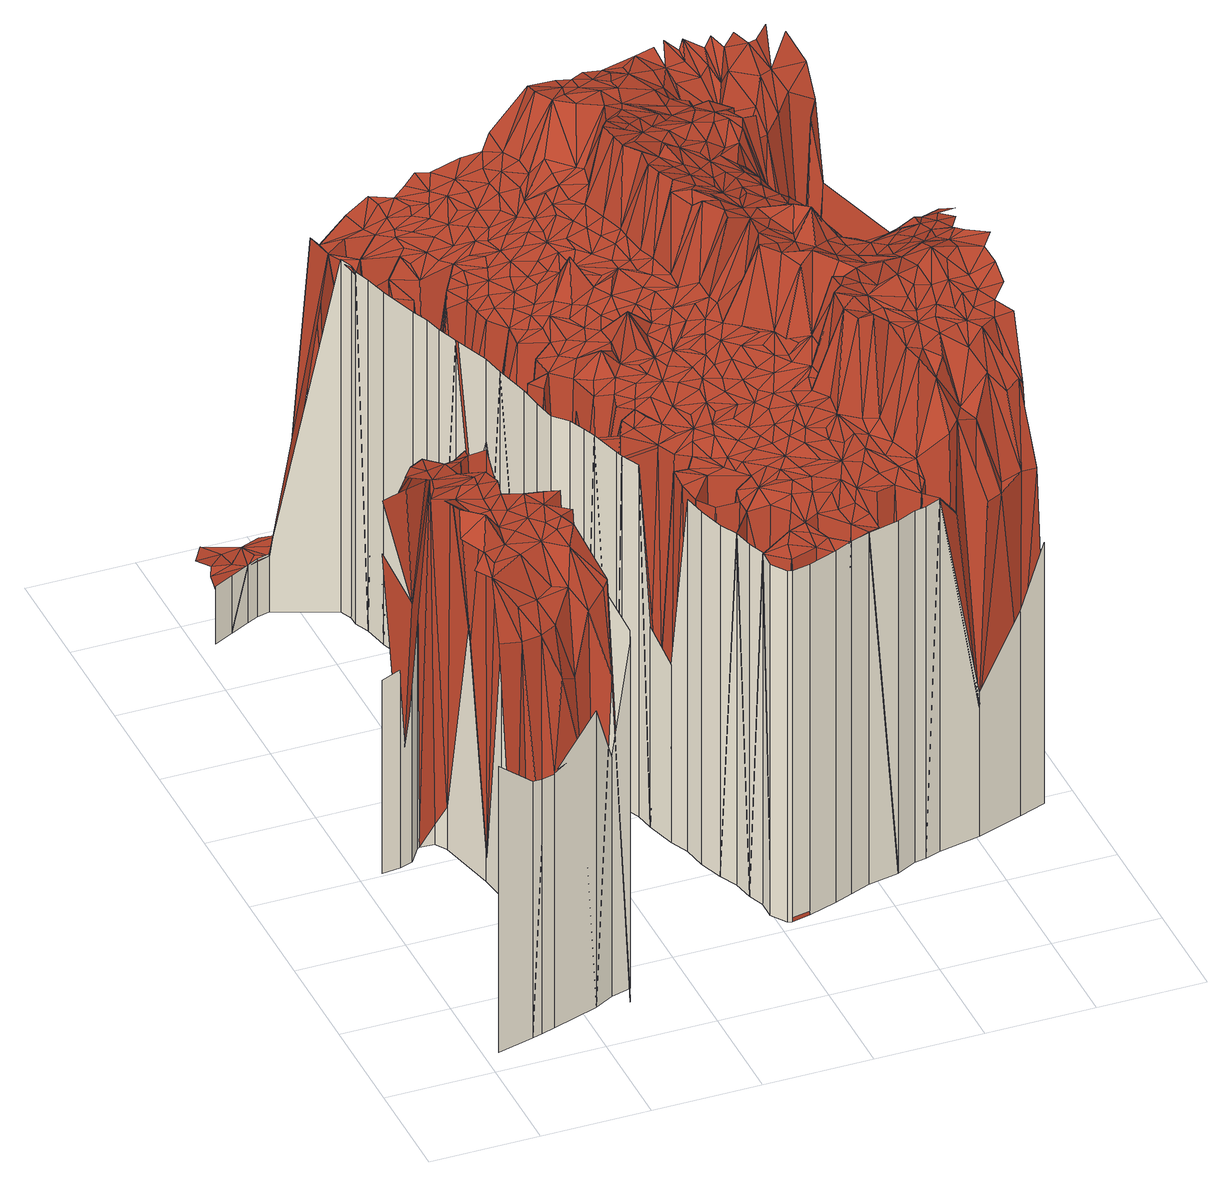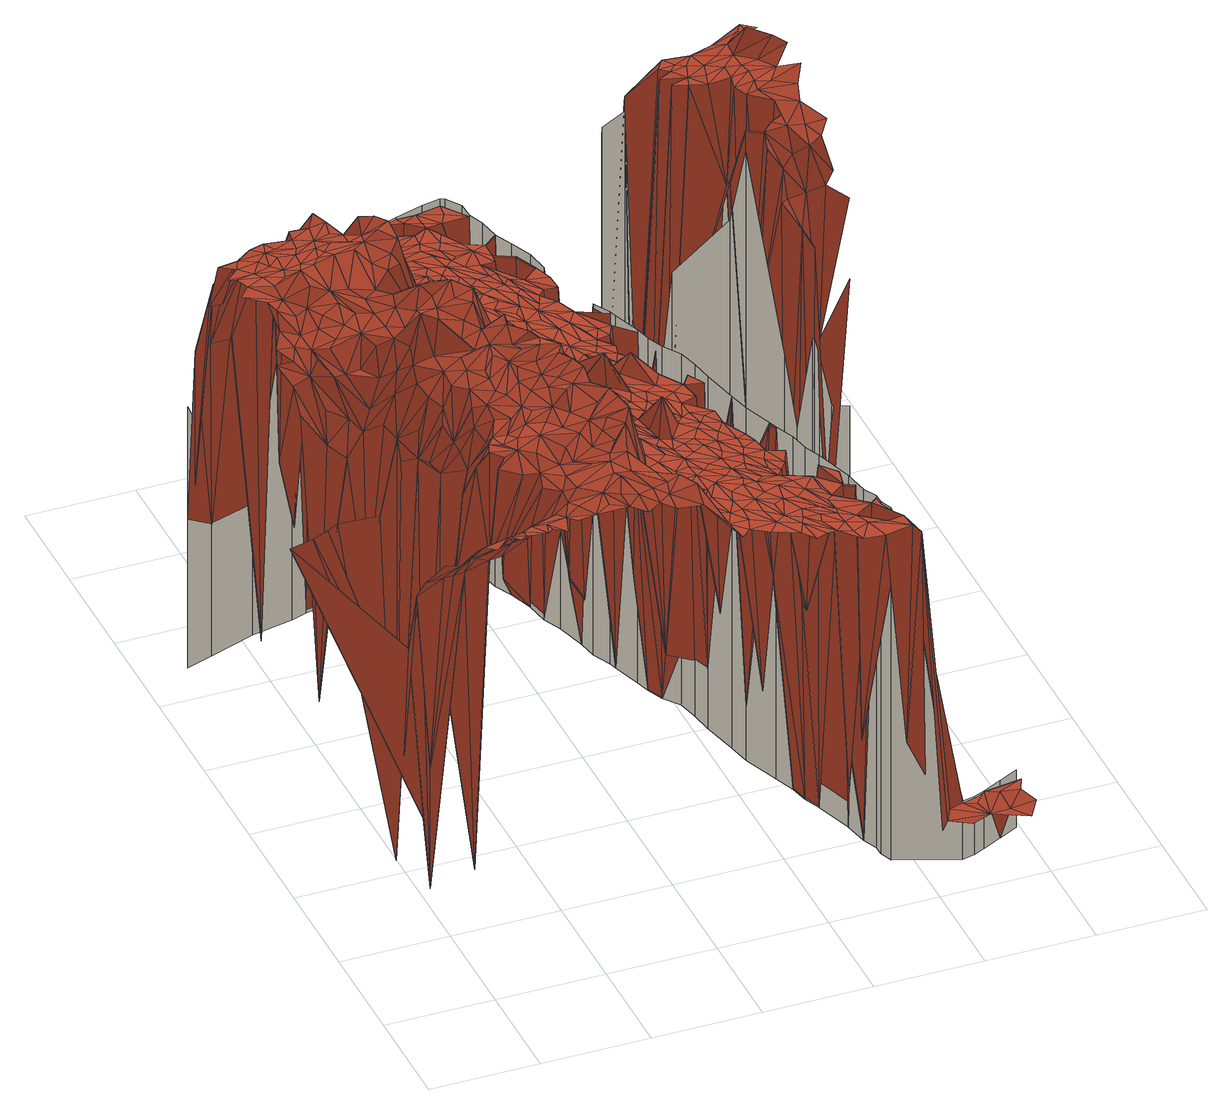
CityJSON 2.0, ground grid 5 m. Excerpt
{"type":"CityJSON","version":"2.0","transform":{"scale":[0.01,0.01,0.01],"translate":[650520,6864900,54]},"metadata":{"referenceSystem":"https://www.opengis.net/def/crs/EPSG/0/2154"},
"CityObjects":{
"building1":{"type":"Building","geometry":[{"type":"MultiSurface","lod":"2","boundaries":[[[0,1,2,3]],[[0,4,1]],[[4,5,6]],[[5,7,6]],[[5,4,0]],[[7,8,9]],[[8,7,10]],[[7,5,11]],[[12,5,0]],[[13,0,3,14]],[[15,8,16]],[[17,15,16]],[[18,5,12]],[[5,18,11]],[[7,19,10]],[[20,7,11]],[[21,8,10]],[[22,13,14,23]],[[24,17,25]],[[18,12,26]],[[8,21,16]],[[7,20,19]],[[24,25,27]],[[18,20,11]],[[28,17,16]],[[19,21,10]],[[17,28,25]],[[29,30,31]],[[29,27,30]],[[32,18,26]],[[21,28,16]],[[20,18,33]],[[25,34,27]],[[18,32,33]],[[35,32,26]],[[28,34,25]],[[36,37,38]],[[28,21,39]],[[27,34,40]],[[41,36,38]],[[19,20,42]],[[43,21,19]],[[44,37,31]],[[27,45,30]],[[45,27,40]],[[30,44,31]],[[21,43,39]],[[32,46,33]],[[47,22,23,48]],[[34,28,49]],[[50,20,33]],[[35,26,47]],[[51,52,41]],[[46,32,35]],[[43,19,42]],[[37,53,38]],[[54,28,39]],[[20,50,42]],[[51,41,38]],[[37,44,55]],[[52,51,56]],[[53,37,55]],[[34,57,40]],[[45,44,30]],[[28,54,49]],[[46,50,33]],[[57,34,49]],[[58,59,56]],[[53,51,38]],[[43,54,39]],[[60,45,40]],[[61,53,55]],[[50,43,42]],[[46,35,47]],[[62,63,64,65]],[[57,60,40]],[[66,61,55]],[[45,67,44]],[[51,68,56]],[[44,67,55]],[[53,61,69]],[[51,53,70]],[[49,54,71]],[[72,50,46]],[[54,43,73]],[[60,67,45]],[[67,66,55]],[[58,74,75]],[[43,50,76]],[[72,46,47]],[[68,58,56]],[[77,57,49]],[[61,66,69]],[[68,51,70]],[[43,78,73]],[[77,49,71]],[[78,43,76]],[[79,60,57]],[[50,72,76]],[[53,80,70]],[[80,53,69]],[[63,81,82,64]],[[77,79,57]],[[83,54,73]],[[54,83,71]],[[84,68,70]],[[85,72,47]],[[67,86,66]],[[86,67,60]],[[66,86,69]],[[87,47,48,88]],[[80,84,70]],[[79,86,60]],[[89,74,58]],[[68,89,58]],[[78,90,73]],[[83,77,71]],[[86,80,69]],[[68,84,91]],[[78,76,92]],[[76,72,93]],[[90,83,73]],[[79,77,94]],[[89,68,91]],[[84,80,95]],[[93,72,85]],[[74,89,96]],[[90,78,92]],[[77,83,94]],[[81,97,98,82]],[[80,86,99]],[[76,100,92]],[[86,79,101]],[[84,102,91]],[[100,76,93]],[[83,90,103]],[[102,89,91]],[[84,95,104]],[[89,105,96]],[[95,80,106]],[[100,93,85]],[[94,83,107]],[[79,94,108]],[[97,105,109,98]],[[110,87,88,111]],[[80,99,106]],[[99,86,101]],[[102,84,104]],[[100,85,112]],[[79,108,101]],[[113,90,92]],[[105,89,114]],[[112,85,115]],[[89,102,116]],[[83,103,117]],[[90,113,103]],[[83,117,107]],[[100,113,92]],[[105,118,119,109]],[[104,95,106]],[[120,112,121,122]],[[99,101,106]],[[89,116,114]],[[123,94,107]],[[112,110,111,121]],[[102,104,116]],[[124,125,126,127]],[[94,123,108]],[[113,120,122,128]],[[125,129,130,126]],[[118,131,132,119]],[[131,124,127,132]],[[103,113,133]],[[103,133,117]],[[117,123,107]],[[129,134,135,130]],[[136,113,128,137]],[[134,136,137,135]],[[138,139,140,141]],[[142,143,144]],[[144,145,146]],[[147,142,138]],[[143,142,147]],[[145,148,146]],[[143,145,144]],[[149,138,141,150]],[[151,148,145]],[[151,145,143]],[[151,143,147]],[[152,149,150,153]],[[154,151,147]],[[155,154,147]],[[151,154,155]],[[156,152,153,157]],[[151,155,158]],[[151,159,160]],[[159,151,158]],[[155,161,158]],[[162,156,157,163]],[[164,159,158]],[[161,164,158]],[[159,164,165]],[[166,167,168,169]],[[167,170,171,168]],[[172,173,174,175]],[[176,166,169,177]],[[178,173,172]],[[173,179,180,174]],[[179,181,182,180]],[[164,161,183]],[[181,184,185,182]],[[186,172,175,187]],[[188,186,187,189]],[[190,188,189,191]],[[184,162,163,185]],[[170,192,193,171]],[[194,195,196]],[[197,190,191,198]],[[192,197,198,193]],[[199,178,172]],[[200,201,179]],[[200,161,202]],[[203,173,178]],[[201,200,202]],[[204,176,177,205]],[[206,173,203]],[[207,208,209]],[[210,204,205,211]],[[212,213,209]],[[214,210,211,215]],[[216,214,215,217]],[[218,219,220,221]],[[183,161,222]],[[186,223,172]],[[224,225,226,227]],[[228,229,230,231]],[[179,206,232]],[[229,233,234,230]],[[176,213,212]],[[235,216,217,236]],[[225,237,238,226]],[[237,218,221,238]],[[239,194,196]],[[240,186,188]],[[194,240,188]],[[219,235,236,220]],[[208,241,242]],[[199,203,178]],[[164,183,243]],[[208,207,244]],[[245,224,227,246]],[[233,247,248,234]],[[249,195,242]],[[195,249,196]],[[247,245,246,248]],[[223,199,172]],[[250,237,225]],[[251,237,252]],[[241,208,244]],[[253,204,254]],[[200,179,232]],[[214,253,254]],[[206,203,232]],[[255,256,257]],[[258,228,231,259]],[[224,260,225]],[[213,207,209]],[[251,261,219]],[[262,164,243]],[[263,264,228]],[[264,263,265]],[[161,200,266]],[[237,250,252]],[[267,255,219]],[[239,196,268]],[[269,260,224]],[[270,250,225]],[[239,240,194]],[[204,271,176]],[[213,176,272]],[[196,249,268]],[[223,186,273]],[[274,249,242]],[[241,274,242]],[[261,251,252]],[[186,240,273]],[[258,263,228]],[[222,161,266]],[[260,270,225]],[[275,214,257]],[[176,271,272]],[[203,199,276]],[[255,267,256]],[[261,267,219]],[[277,269,247]],[[199,223,276]],[[207,278,244]],[[279,200,232]],[[183,222,280]],[[271,204,281]],[[204,253,282]],[[256,275,257]],[[278,241,244]],[[283,247,265]],[[214,275,253]],[[281,204,282]],[[263,284,265]],[[243,183,285]],[[250,270,286]],[[277,260,269]],[[278,207,213]],[[263,258,287]],[[287,258,259,288]],[[271,213,272]],[[203,276,289]],[[203,290,232]],[[277,247,291]],[[250,292,252]],[[240,239,293]],[[200,279,290]],[[249,274,294]],[[295,223,273]],[[267,275,256]],[[292,261,252]],[[260,296,270]],[[183,280,285]],[[297,239,268]],[[200,298,266]],[[267,261,299]],[[247,283,291]],[[290,203,289]],[[223,295,276]],[[249,297,268]],[[290,279,232]],[[240,300,273]],[[284,283,265]],[[241,278,301]],[[292,250,286]],[[298,222,266]],[[271,281,282]],[[270,296,286]],[[253,302,282]],[[271,303,213]],[[275,302,253]],[[304,278,213]],[[296,260,277]],[[305,240,293]],[[306,274,241]],[[200,290,307]],[[275,267,308]],[[261,292,299]],[[293,239,297]],[[222,298,280]],[[240,305,300]],[[297,249,294]],[[303,304,213]],[[309,277,291]],[[300,295,273]],[[298,200,310]],[[284,263,311]],[[311,263,287]],[[312,267,299]],[[313,290,289]],[[267,312,308]],[[310,200,307]],[[306,241,301]],[[274,306,294]],[[295,314,276]],[[278,315,301]],[[296,316,286]],[[317,271,282]],[[276,318,289]],[[303,271,319]],[[302,317,282]],[[320,313,289]],[[283,284,311]],[[321,277,309]],[[271,322,319]],[[271,317,322]],[[323,305,293]],[[275,324,302]],[[325,296,277]],[[326,309,291]],[[278,304,327]],[[304,303,328]],[[292,329,299]],[[320,290,313]],[[323,293,297]],[[330,297,294]],[[295,300,331]],[[283,326,291]],[[300,305,332]],[[333,292,286]],[[329,312,299]],[[315,278,327]],[[314,318,276]],[[317,302,334]],[[298,335,280]],[[296,325,316]],[[315,306,301]],[[307,290,320]],[[316,333,286]],[[314,295,331]],[[336,320,289]],[[321,325,277]],[[302,324,334]],[[337,287,288,338]],[[312,339,308]],[[340,275,308]],[[280,341,285]],[[342,311,287]],[[305,323,332]],[[343,298,310]],[[324,275,344]],[[318,336,289]],[[321,309,345]],[[283,311,346]],[[330,294,347]],[[303,348,328]],[[322,349,319]],[[317,349,322]],[[350,304,328]],[[310,307,320]],[[348,303,319]],[[294,306,347]],[[323,297,351]],[[343,335,298]],[[324,317,334]],[[309,326,345]],[[312,329,352]],[[333,329,292]],[[304,350,327]],[[330,353,297]],[[339,312,352]],[[275,340,344]],[[326,283,346]],[[300,354,331]],[[280,335,355]],[[325,333,316]],[[339,340,308]],[[356,314,331]],[[354,300,332]],[[297,353,351]],[[343,310,357]],[[341,280,355]],[[306,315,358]],[[311,359,346]],[[356,318,314]],[[317,324,360]],[[329,361,352]],[[348,350,328]],[[310,320,362]],[[333,363,329]],[[353,330,347]],[[340,324,344]],[[349,317,360]],[[359,311,342]],[[363,361,329]],[[325,321,364]],[[349,365,319]],[[323,366,332]],[[367,315,327]],[[364,321,345]],[[354,356,331]],[[359,326,346]],[[368,339,352]],[[366,323,351]],[[365,348,319]],[[310,362,357]],[[369,320,336]],[[335,343,370]],[[315,367,358]],[[326,364,345]],[[363,333,371]],[[361,368,352]],[[306,372,347]],[[361,363,371]],[[372,306,358]],[[324,340,373]],[[324,373,360]],[[340,339,368]],[[366,354,332]],[[333,325,374]],[[353,375,351]],[[350,376,327]],[[318,356,377]],[[372,353,347]],[[343,357,378]],[[362,320,369]],[[348,379,350]],[[335,380,355]],[[326,359,381]],[[356,354,377]],[[318,382,336]],[[375,366,351]],[[380,341,355]],[[383,325,364]],[[359,342,384]],[[333,374,371]],[[370,343,378]],[[325,383,385]],[[386,349,360]],[[387,325,385]],[[335,370,388]],[[349,386,365]],[[389,337,338,390]],[[391,326,381]],[[392,348,365]],[[350,379,376]],[[368,361,393]],[[364,326,394]],[[373,340,395]],[[325,387,374]],[[396,361,371]],[[380,335,388]],[[397,367,327]],[[382,369,336]],[[398,340,368]],[[399,318,377]],[[318,399,400]],[[362,401,357]],[[354,366,402]],[[326,391,394]],[[392,379,348]],[[403,372,358]],[[367,403,358]],[[376,397,327]],[[353,372,404]],[[375,353,404]],[[381,359,384]],[[373,386,360]],[[382,318,400]],[[361,396,393]],[[357,401,378]],[[401,362,369]],[[398,368,393]],[[354,405,377]],[[366,375,406]],[[386,392,365]],[[340,407,395]],[[383,364,394]],[[383,387,385]],[[372,403,408]],[[405,354,402]],[[379,397,376]],[[407,340,398]],[[407,373,395]],[[374,409,371]],[[379,392,410]],[[366,411,402]],[[370,412,388]],[[412,370,378]],[[413,391,381]],[[403,367,414]],[[409,396,371]],[[415,372,408]],[[412,380,388]],[[416,386,373]],[[367,397,414]],[[413,381,384]],[[411,366,406]],[[417,399,377]],[[399,417,400]],[[372,415,404]],[[401,369,418]],[[387,409,374]],[[369,382,418]],[[419,398,393]],[[420,379,410]],[[417,382,400]],[[379,421,397]],[[387,383,422]],[[391,423,394]],[[396,424,393]],[[405,417,377]],[[425,416,373]],[[411,405,402]],[[422,383,394]],[[391,413,426]],[[407,425,373]],[[407,398,427]],[[408,403,428]],[[392,420,410]],[[386,420,392]],[[421,379,429]],[[379,420,429]],[[380,430,431]],[[380,412,430]],[[432,389,390,433]],[[423,391,426]],[[434,375,404]],[[398,419,435]],[[409,387,436]],[[387,422,436]],[[437,413,384]],[[438,403,414]],[[397,421,414]],[[375,434,406]],[[401,439,378]],[[424,419,393]],[[415,408,428]],[[396,409,440]],[[424,396,440]],[[398,441,427]],[[382,417,442]],[[439,412,378]],[[441,398,435]],[[420,386,443]],[[403,438,428]],[[415,444,404]],[[445,411,406]],[[386,416,446]],[[405,411,447]],[[382,448,418]],[[382,442,448]],[[420,421,429]],[[421,449,414]],[[441,407,427]],[[450,401,418]],[[439,401,451]],[[443,386,446]],[[449,438,414]],[[417,405,452]],[[453,422,394]],[[425,454,416]],[[430,455,431]],[[412,439,430]],[[407,454,425]],[[442,417,456]],[[413,457,426]],[[401,450,451]],[[444,434,404]],[[423,453,394]],[[411,445,447]],[[458,409,436]],[[409,459,440]],[[434,445,406]],[[424,460,419]],[[460,424,440]],[[421,420,461]],[[462,413,437]],[[419,463,435]],[[464,420,443]],[[465,415,428]],[[407,441,466]],[[453,423,426]],[[454,407,466]],[[416,454,446]],[[448,450,418]],[[465,444,415]],[[438,449,467]],[[438,468,428]],[[463,441,435]],[[457,413,469]],[[422,470,436]],[[459,460,440]],[[450,439,451]],[[459,409,471]],[[413,462,469]],[[455,430,472]],[[457,453,426]],[[420,473,461]],[[464,443,446]],[[474,405,447]],[[421,475,449]],[[409,458,471]],[[420,464,473]],[[417,476,456]],[[405,474,452]],[[476,417,452]],[[442,477,448]],[[419,460,478]],[[475,421,461]],[[430,439,479]],[[468,438,467]],[[477,442,456]],[[463,419,478]],[[441,463,466]],[[468,465,428]],[[445,480,447]],[[481,434,444]],[[482,454,466]],[[430,479,472]],[[470,458,436]],[[445,434,480]],[[439,450,483]],[[450,448,484]],[[444,465,485]],[[453,470,422]],[[462,437,486]],[[449,487,467]],[[454,488,446]],[[486,432,433,489]],[[481,444,485]],[[460,459,490]],[[479,439,483]],[[491,457,469]],[[488,464,446]],[[492,454,482]],[[491,453,457]],[[493,459,471]],[[473,494,461]],[[475,487,449]],[[464,494,473]],[[480,474,447]],[[434,481,480]],[[463,495,466]],[[474,476,452]],[[448,477,484]],[[495,482,466]],[[492,488,454]],[[487,468,467]],[[458,470,471]],[[494,475,461]],[[462,496,469]],[[464,488,497]],[[459,493,490]],[[465,468,498]],[[476,499,456]],[[465,500,485]],[[470,453,491]],[[460,501,478]],[[450,502,483]],[[496,491,469]],[[503,463,478]],[[500,481,485]],[[504,450,484]],[[499,477,456]],[[495,463,505]],[[501,460,490]],[[506,493,471]],[[496,462,486]],[[507,464,497]],[[472,479,508]],[[487,475,509]],[[476,474,510]],[[464,511,512]],[[463,503,505]],[[470,506,471]],[[464,507,511]],[[502,479,483]],[[480,481,513]],[[514,492,482]],[[494,464,512]],[[474,480,513]],[[514,482,495]],[[502,450,504]],[[477,504,484]],[[468,487,515]],[[493,501,490]],[[516,465,498]],[[465,516,500]],[[499,476,510]],[[488,507,497]],[[468,516,498]],[[501,503,478]],[[491,496,517]],[[494,518,475]],[[516,481,500]],[[475,518,509]],[[519,488,492]],[[481,520,513]],[[521,474,513]],[[470,491,522]],[[493,506,523]],[[524,487,509]],[[516,468,515]],[[525,495,505]],[[479,502,526]],[[474,527,510]],[[519,492,514]],[[477,499,528]],[[520,481,529]],[[506,470,530]],[[503,525,505]],[[514,495,531]],[[501,493,532]],[[481,516,529]],[[520,521,513]],[[518,494,512]],[[519,507,488]],[[533,496,486]],[[504,477,534]],[[535,491,517]],[[503,501,536]],[[487,524,515]],[[474,521,537]],[[527,499,510]],[[511,538,512]],[[507,538,511]],[[491,539,522]],[[518,524,509]],[[479,540,508]],[[495,525,531]],[[533,486,489,541]],[[477,528,534]],[[496,535,517]],[[542,493,523]],[[540,479,526]],[[543,502,504]],[[491,535,539]],[[527,474,537]],[[493,542,532]],[[530,470,544]],[[506,542,523]],[[545,514,531]],[[546,470,522]],[[545,519,514]],[[520,547,521]],[[502,543,526]],[[496,533,548]],[[542,506,530]],[[501,549,536]],[[543,504,534]],[[528,499,550]],[[535,496,548]],[[551,516,515]],[[552,499,527]],[[553,518,512]],[[516,554,529]],[[555,507,519]],[[470,546,544]],[[556,520,529]],[[501,532,557]],[[521,547,537]],[[554,516,558]],[[516,551,558]],[[524,559,515]],[[518,559,524]],[[499,552,550]],[[538,553,512]],[[525,560,531]],[[555,538,507]],[[561,503,536]],[[539,546,522]],[[547,520,562]],[[561,525,503]],[[560,545,531]],[[520,556,562]],[[549,501,557]],[[528,563,534]],[[542,530,544]],[[552,527,537]],[[559,551,515]],[[554,556,529]],[[549,564,536]],[[543,565,526]],[[566,519,545]],[[532,542,557]],[[563,543,534]],[[565,540,526]],[[555,519,567]],[[568,533,541,569]],[[533,570,548]],[[560,525,571]],[[572,518,553]],[[545,560,573]],[[539,535,574]],[[570,535,548]],[[575,528,550]],[[576,554,558]],[[551,576,558]],[[546,539,574]],[[538,555,577]],[[559,518,578]],[[538,572,553]],[[519,566,567]],[[570,533,568]],[[564,561,536]],[[579,552,537]],[[547,579,537]],[[551,559,580]],[[546,581,544]],[[525,561,571]],[[581,542,544]],[[563,528,582]],[[556,554,583]],[[547,562,584]],[[543,563,585]],[[552,575,550]],[[518,572,578]],[[565,543,585]],[[586,545,573]],[[556,587,562]],[[588,560,571]],[[564,549,589]],[[576,551,580]],[[572,538,577]],[[528,575,590]],[[554,576,591]],[[535,570,574]],[[592,546,574]],[[581,546,592]],[[554,591,583]],[[552,579,593]],[[575,552,593]],[[582,528,590]],[[540,565,594]],[[560,586,573]],[[586,566,545]],[[595,549,557]],[[579,547,584]],[[542,581,596]],[[542,595,557]],[[587,556,583]],[[562,587,584]],[[586,560,588]],[[570,568,597]],[[549,595,589]],[[561,564,589]],[[598,568,569,599]],[[600,555,567]],[[555,601,577]],[[602,576,580]],[[566,586,567]],[[542,596,603]],[[559,604,580]],[[570,605,574]],[[581,592,606]],[[595,542,603]],[[576,607,591]],[[608,592,574]],[[591,609,583]],[[604,559,578]],[[610,588,571]],[[611,586,588]],[[612,602,580]],[[555,600,601]],[[605,570,613]],[[579,614,593]],[[614,575,593]],[[596,581,615]],[[586,600,567]],[[609,587,583]],[[561,610,571]],[[616,570,597]],[[587,617,584]],[[576,602,618]],[[619,579,584]],[[620,565,585]],[[572,621,578]],[[570,616,613]],[[592,608,606]],[[622,561,589]],[[605,608,574]],[[563,623,585]],[[581,606,615]],[[604,612,580]],[[586,611,624]],[[607,609,591]],[[595,622,589]],[[607,576,618]],[[610,611,588]],[[575,625,590]],[[563,582,623]],[[608,605,613]],[[594,565,626]],[[625,582,590]],[[617,619,584]],[[627,572,577]],[[602,612,628]],[[614,579,629]],[[587,609,630]],[[596,631,603]],[[616,608,613]],[[611,610,624]],[[579,619,629]],[[617,587,630]],[[586,632,600]],[[631,596,615]],[[586,624,633]],[[614,634,575]],[[610,561,635]],[[636,604,578]],[[621,636,578]],[[634,625,575]],[[601,627,577]],[[600,637,601]],[[638,616,597]],[[639,595,603]],[[622,595,640]],[[641,561,622]],[[561,641,635]],[[623,620,585]],[[632,586,633]],[[602,642,618]],[[627,621,572]],[[606,643,615]],[[565,620,626]],[[624,610,633]],[[606,608,644]],[[582,625,623]],[[642,602,628]],[[608,616,645]],[[604,646,612]],[[609,607,647]],[[612,646,628]],[[600,632,648]],[[595,639,640]],[[631,639,603]],[[609,649,630]],[[650,614,629]],[[637,600,648]],[[651,607,618]],[[649,617,630]],[[614,650,634]],[[641,610,635]],[[636,646,604]],[[643,606,644]],[[616,638,645]],[[637,627,601]],[[652,631,615]],[[653,598,599,654]],[[617,649,655]],[[649,609,647]],[[621,627,636]],[[638,597,656]],[[657,619,617]],[[658,622,640]],[[659,608,645]],[[643,652,615]],[[646,660,628]],[[619,657,629]],[[607,651,647]],[[661,650,629]],[[642,651,618]],[[662,610,641]],[[658,641,622]],[[608,663,644]],[[664,632,633]],[[623,625,665]],[[610,664,633]],[[652,639,631]],[[657,617,655]],[[625,634,666]],[[639,658,640]],[[663,608,659]],[[632,667,648]],[[660,668,628]],[[668,642,628]],[[636,669,646]],[[667,637,648]],[[670,610,662]],[[632,664,671]],[[627,637,672]],[[657,661,629]],[[673,620,623]],[[634,650,666]],[[627,669,636]],[[667,632,671]],[[638,674,645]],[[675,643,644]],[[646,669,660]],[[620,673,626]],[[676,649,647]],[[670,662,641]],[[637,667,672]],[[625,666,665]],[[639,652,677]],[[678,623,665]],[[679,652,643]],[[649,680,655]],[[658,639,677]],[[650,661,681]],[[651,642,682]],[[651,676,647]],[[674,659,645]],[[649,676,683]],[[663,675,644]],[[678,673,623]],[[641,658,684]],[[669,668,660]],[[674,638,656]],[[642,668,682]],[[664,610,685]],[[686,650,681]],[[670,641,684]],[[680,649,683]],[[680,657,655]],[[674,663,659]],[[661,657,681]],[[610,670,687]],[[688,627,672]],[[689,679,643]],[[675,689,643]],[[626,673,690]],[[669,627,691]],[[692,658,677]],[[650,686,693]],[[676,651,694]],[[695,651,682]],[[689,652,679]],[[669,696,668]],[[650,693,666]],[[667,697,672]],[[652,689,677]],[[671,664,698]],[[658,699,684]],[[675,663,700]],[[667,671,698]],[[678,665,701]],[[676,702,683]],[[610,687,685]],[[668,695,682]],[[691,627,688]],[[697,688,672]],[[673,678,703]],[[651,695,694]],[[665,666,701]],[[704,674,656]],[[702,680,683]],[[689,692,677]],[[702,676,694]],[[705,663,674]],[[696,669,706]],[[707,686,681]],[[657,707,681]],[[687,670,684]],[[703,678,701]],[[658,692,708]],[[709,674,704]],[[663,705,700]],[[668,696,710]],[[699,658,711]],[[673,712,690]],[[675,700,713]],[[664,714,698]],[[669,691,715]],[[699,687,684]],[[714,664,685]],[[716,657,680]],[[712,673,703]],[[693,686,707]],[[689,675,713]],[[695,668,717]],[[674,709,718]],[[657,719,707]],[[667,720,697]],[[693,721,666]],[[688,697,722]],[[666,721,701]],[[691,688,722]],[[719,657,716]],[[723,704,656]],[[720,667,698]],[[689,724,692]],[[702,716,680]],[[711,658,708]],[[695,725,694]],[[669,726,706]],[[705,674,718]],[[696,706,710]],[[725,702,694]],[[726,669,715]],[[700,705,713]],[[727,668,710]],[[692,724,708]],[[723,709,704]],[[668,727,717]],[[728,712,703]],[[729,703,701]],[[697,720,722]],[[709,723,718]],[[725,695,717]],[[716,702,730]],[[731,653,654,732]],[[702,725,733]],[[714,734,698]],[[735,689,713]],[[721,729,701]],[[687,699,736]],[[687,737,685]],[[738,691,722]],[[737,714,685]],[[691,738,715]],[[729,728,703]],[[706,726,710]],[[739,693,707]],[[740,723,656]],[[734,720,698]],[[739,721,693]],[[724,689,741]],[[699,711,736]],[[719,739,707]],[[712,728,742]],[[713,705,743]],[[702,733,744]],[[724,745,708]],[[702,744,730]],[[689,735,741]],[[719,716,746]],[[745,711,708]],[[720,738,722]],[[728,729,747]],[[748,705,718]],[[739,719,749]],[[723,750,718]],[[714,737,751]],[[734,714,752]],[[721,739,753]],[[733,725,744]],[[737,687,736]],[[754,727,710]],[[755,726,715]],[[726,754,710]],[[735,713,756]],[[757,725,717]],[[719,746,749]],[[746,716,730]],[[727,757,717]],[[714,751,752]],[[728,747,758]],[[713,743,756]],[[738,755,715]],[[705,748,743]],[[728,759,742]],[[720,734,760]],[[745,724,761]],[[762,721,753]],[[750,748,718]],[[761,724,741]],[[729,721,763]],[[725,757,764]],[[759,728,758]],[[729,765,747]],[[745,766,711]],[[744,746,730]],[[727,754,757]],[[760,734,752]],[[720,767,738]],[[720,760,768]],[[754,726,769]],[[726,755,769]],[[739,770,753]],[[735,771,741]],[[711,772,736]],[[744,725,773]],[[773,725,764]],[[771,735,756]],[[747,765,758]],[[770,739,749]],[[737,772,751]],[[767,720,768]],[[750,723,774]],[[772,737,736]],[[746,770,749]],[[743,771,756]],[[738,767,755]],[[766,772,711]],[[774,723,740]],[[757,775,764]],[[766,745,761]],[[721,762,763]],[[770,762,753]],[[757,754,776]],[[765,759,758]],[[751,777,752]],[[748,778,743]],[[751,772,779]],[[765,729,763]],[[771,780,741]],[[748,750,774]],[[778,771,743]],[[777,760,752]],[[746,744,781]],[[777,751,779]],[[760,782,768]],[[755,783,769]],[[759,765,784]],[[757,785,775]],[[755,767,786]],[[787,761,741]],[[788,770,746]],[[785,757,776]],[[780,787,741]],[[782,767,768]],[[744,773,781]],[[775,789,764]],[[778,748,790]],[[791,754,769]],[[772,792,779]],[[748,774,790]],[[760,777,793]],[[789,773,764]],[[794,755,786]],[[754,791,776]],[[783,755,794]],[[795,766,761]],[[780,771,796]],[[760,793,797]],[[798,731,732,799]],[[782,760,797]],[[775,785,800]],[[770,801,762]],[[792,802,779]],[[795,772,766]],[[803,759,784]],[[804,746,781]],[[805,774,740]],[[802,777,779]],[[804,788,746]],[[801,770,788]],[[789,775,800]],[[762,806,763]],[[783,791,769]],[[767,807,786]],[[767,782,807]],[[771,778,808]],[[787,780,796]],[[771,809,796]],[[791,785,776]],[[787,795,761]],[[765,803,784]],[[810,765,763]],[[811,778,790]],[[805,740,812]],[[774,811,790]],[[809,771,808]],[[801,806,762]],[[773,813,781]],[[793,777,814]],[[772,815,792]],[[795,816,772]],[[789,813,773]],[[806,810,763]],[[802,792,817]],[[765,810,818]],[[804,801,788]],[[785,819,800]],[[793,814,797]],[[803,765,818]],[[791,783,820]],[[778,811,821]],[[778,821,808]],[[785,791,822]],[[805,811,774]],[[813,804,781]],[[823,794,786]],[[819,789,800]],[[777,802,824]],[[825,782,797]],[[826,795,787]],[[816,815,772]],[[819,785,822]],[[806,801,827]],[[807,782,825]],[[828,783,794]],[[809,829,796]],[[829,787,796]],[[807,823,786]],[[792,815,817]],[[783,828,820]],[[813,789,830]],[[801,804,831]],[[810,806,832]],[[833,809,808]],[[804,813,830]],[[789,819,830]],[[794,823,834]],[[835,826,787]],[[836,791,820]],[[828,794,834]],[[777,837,814]],[[811,838,821]],[[811,805,839]],[[821,838,808]],[[829,835,787]],[[791,840,822]],[[841,802,817]],[[833,829,809]],[[814,837,797]],[[842,777,824]],[[810,843,818]],[[802,841,824]],[[844,804,830]],[[816,795,845]],[[843,803,818]],[[838,811,839]],[[795,826,846]],[[840,819,822]],[[806,827,847]],[[823,807,848]],[[804,844,849]],[[837,825,797]],[[828,836,820]],[[791,836,840]],[[837,777,842]],[[843,810,832]],[[850,804,849]],[[804,850,831]],[[806,847,832]],[[819,851,830]],[[838,852,808]],[[853,807,825]],[[815,841,817]],[[852,833,808]],[[807,853,848]],[[823,828,834]],[[815,816,845]],[[801,854,827]],[[826,835,846]],[[803,843,855]],[[851,844,830]],[[845,795,846]],[[854,801,831]],[[856,843,832]],[[836,828,840]],[[819,840,857]],[[819,858,851]],[[859,828,823]],[[829,833,860]],[[844,861,849]],[[835,829,862]],[[863,823,848]],[[861,850,849]],[[850,861,831]],[[815,845,864]],[[841,815,865]],[[858,819,857]],[[841,866,824]],[[837,867,825]],[[828,868,840]],[[844,851,869]],[[827,854,847]],[[867,853,825]],[[870,859,823]],[[866,842,824]],[[853,863,848]],[[870,828,859]],[[871,856,832]],[[815,864,865]],[[846,835,872]],[[843,856,873]],[[840,868,857]],[[861,844,869]],[[861,854,831]],[[870,823,874]],[[862,829,860]],[[866,837,842]],[[823,863,874]],[[868,828,875]],[[828,870,875]],[[847,871,832]],[[851,858,876]],[[845,846,872]],[[851,876,869]],[[853,867,877]],[[835,862,872]],[[866,841,865]],[[866,867,837]],[[878,843,879]],[[845,880,864]],[[858,857,876]],[[879,843,873]],[[857,868,876]],[[876,861,869]],[[864,880,865]],[[856,871,873]],[[853,877,881]],[[863,853,881]],[[854,871,847]],[[845,882,880]],[[867,866,883]],[[884,878,879]],[[867,885,877]],[[886,866,865]],[[854,861,887]],[[845,872,888]],[[882,845,888]],[[880,889,865]],[[890,861,876]],[[885,867,883]],[[891,884,879]],[[891,879,873]],[[880,882,889]],[[892,870,874]],[[866,885,883]],[[889,886,865]],[[863,892,874]],[[871,854,887]],[[885,893,877]],[[885,866,886]],[[871,894,873]],[[877,895,881]],[[861,890,887]],[[870,896,875]],[[894,891,873]],[[893,895,877]],[[892,863,881]],[[871,897,894]],[[898,886,889]],[[899,885,886]],[[868,875,900]],[[891,894,901]],[[885,895,893]],[[897,871,902]],[[899,886,898]],[[894,897,901]],[[896,870,892]],[[871,887,903]],[[876,868,904]],[[890,876,905]],[[895,906,881]],[[885,899,907]],[[895,885,908]],[[906,892,881]],[[897,909,901]],[[890,910,887]],[[871,903,902]],[[885,907,908]],[[911,897,902]],[[909,897,911]],[[875,896,900]],[[887,910,903]],[[912,895,908]],[[906,895,912]],[[906,896,892]],[[910,890,905]],[[876,904,905]],[[913,911,902]],[[903,914,902]],[[868,900,915]],[[896,906,900]],[[903,910,914]],[[914,913,902]],[[911,913,916]],[[904,868,917]],[[910,918,914]],[[904,910,905]],[[868,915,917]],[[918,910,919]],[[918,920,914]],[[910,904,919]],[[920,913,914]],[[913,920,921]],[[920,918,922]],[[922,918,919]],[[920,923,921]],[[919,904,924]],[[904,917,924]],[[925,920,922]],[[926,922,919]],[[926,919,924]],[[925,927,920]],[[917,926,924]],[[926,925,922]],[[928,926,917]]],"semantics":{"surfaces":[{"type":"WallSurface"},{"type":"RoofSurface"}],"values":[0,1,1,1,1,1,1,1,1,0,1,1,1,1,1,1,1,0,1,1,1,1,1,1,1,1,1,1,1,1,1,1,1,1,1,1,1,1,1,1,1,1,1,1,1,1,1,1,0,1,1,1,1,1,1,1,1,1,1,1,1,1,1,1,1,1,1,1,1,1,1,1,1,1,0,1,1,1,1,1,1,1,1,1,1,1,1,1,1,1,1,1,1,1,1,1,1,1,1,1,1,0,1,1,1,1,1,1,1,1,0,1,1,1,1,1,1,1,1,1,1,1,1,1,1,1,1,1,1,0,1,1,1,1,1,1,1,1,1,1,1,1,1,0,0,1,1,1,1,1,1,1,1,1,1,1,1,1,0,1,0,1,1,1,0,1,0,1,0,0,0,0,1,1,1,0,0,0,0,1,1,1,1,1,1,0,1,1,1,0,1,1,1,0,1,1,1,1,0,1,1,1,0,0,0,0,1,0,0,1,0,0,0,0,0,0,1,0,0,1,1,1,1,1,0,1,1,0,1,0,0,0,1,1,0,0,1,0,1,0,0,0,1,1,1,0,1,1,1,1,0,0,1,1,0,1,1,1,1,1,1,1,1,1,0,1,1,1,1,1,1,1,1,1,1,1,1,1,1,1,1,1,1,1,1,1,1,1,1,1,1,1,1,1,1,1,1,1,1,1,1,1,1,1,1,1,1,1,1,1,1,1,0,1,1,1,1,1,1,1,1,1,1,1,1,1,1,1,1,1,1,1,1,1,1,1,1,1,1,1,1,1,1,1,1,1,1,1,1,1,1,1,1,1,1,1,1,1,1,1,1,1,1,1,1,1,1,1,1,1,1,1,1,1,1,1,1,1,1,1,1,1,1,1,1,1,1,1,1,1,1,1,1,1,1,1,1,1,1,1,1,1,1,1,1,1,0,1,1,1,1,1,1,1,1,1,1,1,1,1,1,1,1,1,1,1,1,1,1,1,1,1,1,1,1,1,1,1,1,1,1,1,1,1,1,1,1,1,1,1,1,1,1,1,1,1,1,1,1,1,1,1,1,1,1,1,1,1,1,1,1,1,1,1,1,1,1,1,1,1,1,1,1,1,1,1,1,1,1,1,1,1,1,1,1,1,1,1,1,1,1,1,1,1,1,0,1,1,1,1,1,1,1,1,1,1,1,1,1,1,1,1,1,1,1,1,1,1,1,1,1,1,1,1,1,1,1,1,1,1,1,1,1,1,1,1,1,1,1,1,1,1,1,1,1,1,1,1,1,1,1,1,1,1,1,1,1,1,1,1,1,1,1,1,1,1,1,1,1,1,1,1,1,1,1,1,1,1,0,1,1,1,1,1,1,1,1,1,1,1,1,1,1,1,1,1,1,1,1,1,1,1,1,1,1,1,1,1,1,1,1,1,1,1,1,1,1,1,1,1,1,1,1,1,1,1,1,1,1,1,1,1,1,1,1,1,1,1,1,1,1,1,1,1,1,1,1,1,1,1,1,1,1,1,1,1,1,1,1,1,1,1,1,1,1,1,1,1,1,1,1,1,1,1,1,1,1,1,1,1,1,1,0,1,1,1,1,1,1,1,1,1,1,1,1,1,1,1,1,1,1,1,1,1,1,1,1,1,1,1,1,1,1,1,1,1,1,1,1,1,1,1,1,1,1,1,1,1,1,1,1,1,1,1,1,1,1,1,1,1,1,1,1,1,1,1,1,1,1,1,1,1,1,1,1,1,1,1,1,1,1,1,1,1,1,1,1,1,1,1,1,1,1,1,1,1,1,1,1,1,1,1,1,1,0,1,1,1,1,1,1,1,1,1,1,1,1,1,1,1,1,1,1,1,1,1,1,1,1,1,1,1,1,1,1,1,1,1,1,1,1,1,1,1,1,1,1,1,1,1,1,1,1,1,1,1,1,1,1,1,1,1,0,1,1,1,1,1,1,1,1,1,1,1,1,1,1,1,1,1,1,1,1,1,1,1,1,1,1,1,1,1,1,1,1,1,1,1,1,1,1,1,1,1,1,1,1,1,1,1,1,1,1,1,1,1,1,1,1,1,0,1,1,1,1,1,1,1,1,1,1,1,1,1,1,1,1,1,1,1,1,1,1,1,1,1,1,1,1,1,1,1,1,1,1,1,1,1,1,1,1,1,1,1,1,1,1,1,1,1,1,1,1,1,1,1,1,1,1,1,1,1,1,1,1,1,1,1,1,1,1,1,1,1,1,1,1,1,1,1,1,1,1,1,1,1,1,1,1,1,1,1,1,1,1,1,1,1,1,1,1,1,0,1,1,1,1,1,1,1,1,1,1,1,1,1,1,1,1,1,1,1,1,1,1,1,1,1,1,1,1,1,1,1,1,1,1,1,1,1,1,1,1,1,1,1,1,1,1,1,1,1,1,1,1,1,1,1,1,1,1,1,1,1,1,1,1,1,1,1,1,1,1,1,1,1,1,1,1,1,1,1,1,1,1,1,1,1,1,1,1,1,1,1,1,1,1,1,1,1,1,1,1,1,1,1,1,1,1,1,1,1,1,1,1,1,1,1,1,1,1,1,1,1,1,1,1,1,1,1,1,1,1,1,1,1,1,1,1,1,1,1,1,1,1,1,1,1,1,1,1,1,1,1,1,0,1,1,1,1,1,1,1,1,1,1,1,1,1,1,1,1,1,1,1,1,1,1,1,1,1,1,1,1,1,1,1,1,1,1,1,1,1,1,1,1,1,1,1,1,1,1,1,1,1,1,1,1,1,1,1,1,1,1,1,1,1,1,1,1,1,1,1,1,1,1,1,1,1,1,1,1,1,1,1,1,1,1,1,1,1,1,1,1,1,1,1,1,1,1,1,1,1,1,1,1,1,1,1,1,1,1,1,1,1,1,1,1,1,1,1,1,1,1,1,1,1,1,1,1,0,1,1,1,1,1,1,1,1,1,1,1,1,1,1,1,1,1,1,1,1,1,1,1,1,1,1,1,1,1,1,1,1,1,1,1,1,1,1,1,1,1,1,1,1,1,1,1,1,1,1,1,1,1,1,1,1,1,1,1,1,1,1,1,1,1,1,1,1,1,1,1,1,1,1,1,1,1,1,1,1,1,1,1,1,1,1,1,1,1,1,1,1,1,1,1,1,1,1,1,1,1,1,1,1,1,1,1,1,1,1,1,1,1,1,1,1,1,1,1,1,1,1,1,1,1,1,1,1,1,1,1,1,1,1,1,1,1,1,1,1,1,1,1,1,1,1,1,1,1,1,1,1,1,1,1,1,1,1,1,1,1,1,1,1,1,1,1,1,1,1,1,1,1,1,1,1,1,1,1,1,1,1,1,1,1,1,1,1,1,1,1,1,1,1,1,1,1,1,1,1,1,1,1,1,1,1,1,1,1,1,1,1,1,1,1,1,1,1,1,1,1,1,1,1,1,1,1,1,1,1,1,1,1,1,1,1,1,1,1,1,1,1,1,1,1,1,1,1,1,1,1,1,1,1,1,1]}}]}
},
"vertices":[
[203,85,141],[33,39,141],[33,39,1595],[203,85,1445],[129,88,745],[191,179,2096],[87,171,2118],[116,319,2350],[131,445,2394],[63,380,2362],[153,391,2371],[210,270,2209],[249,98,1099],[249,98,141],[249,98,1435],[67,548,2412],[180,549,2505],[97,635,2498],[289,200,2089],[285,425,2358],[311,306,2197],[236,478,2386],[312,117,141],[312,117,1431],[63,714,2501],[180,676,2421],[312,117,1437],[136,783,2443],[252,584,2403],[39,810,2453],[196,868,2444],[94,910,2427],[372,172,1867],[370,244,2091],[256,686,2420],[449,164,1482],[45,1112,2367],[121,1002,2406],[143,1118,2371],[312,546,2390],[252,755,2432],[103,1195,2350],[397,358,2209],[397,471,2365],[272,908,2442],[262,847,2446],[457,244,1798],[531,190,141],[531,190,1650],[323,667,2414],[468,347,2191],[172,1237,2345],[69,1245,2197],[225,1119,2383],[390,604,2398],[226,978,2423],[122,1292,2168],[336,768,2429],[200,1416,1485],[35,1335,2105],[355,851,2437],[216,1051,2398],[71,1430,141],[154,1439,141],[154,1439,1148],[71,1430,1120],[302,1022,1519],[328,924,2443],[219,1317,2169],[285,1088,2398],[238,1210,2301],[415,693,2415],[539,298,2086],[453,563,2386],[172,1459,485],[71,1430,1764],[507,423,2339],[435,756,2413],[487,518,2372],[387,843,1945],[335,1132,2388],[218,1460,141],[218,1460,1423],[487,665,2402],[297,1252,2270],[621,242,1768],[387,1051,385],[621,242,141],[621,242,1355],[288,1441,2082],[530,579,2388],[311,1334,2173],[565,523,2372],[632,359,2137],[512,734,2417],[352,1208,2359],[272,1541,2050],[272,1541,141],[272,1541,1582],[412,1117,2407],[657,377,2164],[467,1082,2141],[346,1357,2175],[596,609,2385],[426,1298,1594],[284,1547,141],[450,1214,1080],[581,711,2420],[604,797,1034],[284,1547,1593],[714,264,141],[714,264,1900],[716,274,141],[687,544,141],[351,1543,242],[714,264,73],[386,1489,358],[657,677,396],[351,1543,141],[351,1543,1148],[657,377,141],[716,274,1956],[657,377,2088],[622,763,217],[450,1214,141],[467,1082,141],[467,1082,1942],[450,1214,2371],[687,544,1142],[611,795,141],[611,795,1529],[386,1489,141],[386,1489,1490],[686,591,403],[641,718,141],[641,718,850],[686,591,141],[686,591,1071],[141,3284,141],[50,3237,141],[50,3237,434],[141,3284,434],[57,3310,436],[172,3358,435],[88,3376,436],[168,3468,417],[50,3457,422],[231,3328,429],[108,3548,417],[231,3328,141],[231,3328,434],[262,3478,421],[284,3354,141],[284,3354,436],[287,3395,430],[345,3368,428],[345,3368,141],[345,3368,437],[416,3401,438],[457,3479,437],[356,3513,421],[592,3323,1926],[622,3260,141],[622,3260,1931],[567,3463,1924],[502,3538,439],[1011,1886,141],[991,1983,141],[991,1983,1928],[1011,1886,1925],[974,2086,141],[974,2086,1931],[758,2794,141],[699,2973,141],[699,2973,1930],[758,2794,1931],[1068,1814,141],[1068,1814,1930],[722,2926,1925],[675,3086,141],[675,3086,1925],[646,3153,141],[646,3153,1931],[583,3401,1924],[647,3202,141],[647,3202,1931],[789,2718,141],[789,2718,1931],[809,2633,141],[809,2633,1934],[846,2535,141],[846,2535,1931],[933,2256,141],[933,2256,1929],[846,2535,1932],[911,2362,418],[862,2497,1927],[911,2362,141],[911,2362,1933],[790,2864,1937],[690,3211,1945],[646,3153,1917],[624,3272,1922],[749,3037,1941],[1101,1738,141],[1101,1738,1931],[691,3037,1921],[1052,2058,1941],[974,2086,443],[991,1983,425],[1120,1671,141],[1120,1671,1936],[1011,1886,419],[1114,1966,473],[1163,1534,141],[1163,1534,1930],[1175,1499,141],[1175,1499,1930],[1271,1186,141],[1232,1323,141],[1232,1323,1159],[1271,1186,1045],[681,3368,1952],[841,2810,1216],[1367,881,141],[1329,991,141],[1329,991,1933],[1367,881,1926],[1502,470,141],[1455,540,141],[1455,540,1925],[1502,470,1925],[761,3087,785],[1456,624,141],[1456,624,1931],[1216,1414,141],[1216,1414,1928],[1309,1099,141],[1309,1099,1931],[915,2553,619],[903,2644,1248],[1028,2222,1319],[933,2256,1922],[653,3506,908],[1007,2128,1934],[1409,798,141],[1409,798,1929],[1427,701,141],[1427,701,1931],[976,2394,1509],[1339,1085,1930],[1271,1186,627],[1319,1184,1942],[1213,1613,1946],[1120,1671,1923],[1216,1414,1927],[1259,1427,441],[1175,1499,1922],[1522,463,141],[1522,463,1924],[1424,924,266],[1320,1281,1953],[587,3549,754],[1547,526,1937],[1455,540,369],[1456,624,1924],[753,3255,782],[1301,1358,515],[943,2476,1110],[1409,798,1928],[1393,991,1940],[1198,1837,1382],[1113,1851,1943],[884,2736,1952],[1004,2304,875],[1328,1478,1959],[854,2891,1231],[1490,889,1957],[1102,2138,1956],[774,3168,480],[770,3376,1972],[1178,1769,761],[1253,1696,1961],[1601,685,1965],[1562,612,1953],[738,3493,1975],[1417,1108,779],[1608,480,141],[1608,480,1924],[856,2958,1959],[838,3135,1971],[1517,728,1623],[1435,1190,1962],[1002,2578,1964],[1058,2375,1965],[927,2835,1969],[1490,968,1956],[1063,2475,1974],[799,3314,1975],[1383,1273,1954],[975,2729,1973],[1090,2245,1962],[1280,1628,1957],[1210,1900,1963],[1176,2045,1968],[985,2646,1970],[1176,2300,1988],[872,3176,1981],[1365,1387,1961],[1546,786,789],[864,3251,1986],[1669,559,1944],[1424,1331,1971],[858,3072,1969],[969,2900,1984],[1174,2205,1981],[1505,1036,1971],[1326,1728,1978],[1007,2960,2003],[1286,1858,1981],[939,3087,1998],[1589,872,1979],[1265,1786,1969],[1056,2623,1985],[1388,1581,1983],[1577,971,2005],[1679,704,1975],[1231,2147,1991],[1243,1986,1981],[1508,1189,1984],[1124,2420,1987],[1012,2810,1990],[1061,2707,1994],[1584,1069,1999],[1347,1660,1981],[875,3376,2003],[963,3013,1998],[1743,526,141],[1743,526,1928],[1455,1409,1987],[1488,1475,2004],[856,3534,2014],[1743,526,1920],[876,3295,1995],[1416,1497,1983],[1646,786,1986],[1677,648,1961],[1180,2390,1999],[1325,1943,2002],[1348,1783,1988],[1294,2022,2095],[1119,2567,1999],[1484,1273,1981],[1164,2487,2007],[1092,2780,2014],[874,3467,2012],[1028,2899,2003],[934,3236,2005],[1235,2267,2005],[1740,602,1947],[1405,1752,2006],[1543,1237,1996],[1000,3152,2018],[1542,1138,1990],[1684,871,2010],[1381,1857,2011],[1159,2656,2019],[1300,2208,2019],[1535,1364,2028],[1045,3054,2024],[962,3319,2026],[1583,1169,2007],[1230,2439,2019],[1461,1643,2014],[1659,1087,2019],[1201,2538,2021],[1365,2074,2040],[1116,2853,2024],[1023,3262,2035],[1370,1999,2023],[944,3462,2031],[1790,646,218],[1132,3025,2046],[1717,944,2026],[1826,559,1931],[1665,991,2012],[1479,1802,2034],[1698,1031,2026],[980,3379,2033],[1826,559,141],[1826,559,1932],[1748,742,1978],[1442,1880,2030],[1612,1291,2028],[1768,849,2011],[1508,1557,2014],[1652,1206,2030],[1387,2140,2035],[1561,1447,2028],[1133,2914,2039],[1082,2969,2022],[1073,3180,2044],[1174,2747,2033],[1326,2290,2028],[1274,2504,2040],[1207,2823,2052],[1253,2636,2044],[1587,1582,2041],[1290,2371,2030],[1745,1091,2045],[1433,1948,2034],[1237,2698,2046],[1051,3344,2050],[1866,658,1946],[1375,2227,2044],[1330,2443,2048],[1531,1754,2044],[1197,2908,2053],[1135,3122,2056],[1680,1336,2049],[1505,1949,2052],[1450,2114,2193],[1797,929,2031],[1850,832,2000],[1701,1263,2047],[1588,1662,2054],[1844,744,1971],[1598,1509,2038],[1378,2394,2061],[1459,2040,2049],[1078,3405,2066],[1004,3493,2054],[1919,595,141],[1919,595,1929],[1358,2643,2074],[1642,1414,2054],[1768,993,2043],[1919,595,1933],[1407,2309,2059],[1131,3334,2074],[1725,1187,2050],[1691,1484,2067],[1176,2994,2055],[1529,1869,2055],[1360,2536,2222],[1319,2683,2066],[1614,1797,2071],[1306,2760,2070],[1206,3059,2071],[1466,2182,2068],[1205,3187,2080],[1134,3230,2066],[1284,2875,2077],[1913,892,2010],[1623,1715,2067],[1068,3540,2073],[1249,2977,2075],[1927,763,1970],[1867,1005,2050],[1800,1181,2073],[1773,1283,2072],[1524,2089,2071],[1979,622,1920],[1752,1450,2081],[1582,1939,2075],[1442,2475,2086],[1674,1582,2071],[1474,2296,2079],[1481,2374,2098],[1964,695,1952],[1956,984,2034],[1840,1109,2075],[1122,3501,2089],[1562,2005,2075],[1375,2829,2100],[1566,2137,2089],[1331,2933,2098],[1327,3045,2104],[1788,1380,2085],[1191,3401,2100],[1393,2750,2097],[1415,2643,2089],[1694,1667,2082],[1211,3300,2096],[1283,3121,2098],[1431,2567,2093],[2063,623,141],[1552,2277,2100],[1683,1823,2099],[2063,623,1933],[1847,1258,2094],[1965,838,1989],[1694,1753,2092],[1874,1188,2093],[1621,2075,2102],[1761,1602,2097],[2047,721,315],[1640,1903,2091],[1514,2441,2143],[1383,2986,2118],[1494,2513,2108],[1892,1322,2117],[1302,3288,2122],[1834,1446,2108],[1314,3213,2117],[1789,1509,2097],[1944,1098,2073],[1728,1944,2120],[1256,3498,2128],[1588,2207,2105],[1388,2900,2108],[1631,1981,2096],[1690,2056,2121],[1459,2720,2114],[1766,1738,2114],[1610,2345,2123],[1564,2504,2129],[2040,806,1970],[1669,2164,2122],[1768,1867,2124],[1506,2653,2121],[1451,2800,2121],[2043,965,2019],[1954,1156,2091],[1647,2294,2128],[1877,1548,2136],[1312,3385,2133],[1467,2952,2136],[1386,3109,2126],[1563,2571,2128],[2001,1071,2056],[1834,1628,2122],[1952,1271,2121],[2158,671,141],[1400,3186,2141],[2131,827,1968],[1902,1418,2123],[1512,2875,2144],[1758,2017,2138],[2086,892,1995],[1345,3477,2151],[2158,671,1930],[2029,1214,2104],[1369,3325,2143],[2061,1108,2066],[1827,1782,2137],[2081,1033,2036],[1543,2804,2146],[2145,725,690],[1975,1364,2141],[1475,3097,2154],[1668,2389,2144],[1476,3022,2143],[1758,2129,2143],[1627,2524,2142],[1810,1950,2147],[1608,2646,2150],[2034,1309,2127],[1625,2445,2142],[1735,2256,2150],[1914,1635,2161],[2026,1494,2168],[1577,2727,2147],[1460,3241,2160],[1990,1441,2155],[1416,3424,2163],[1916,1798,2173],[1871,1887,2158],[2211,681,141],[2211,681,1930],[2222,752,1950],[1959,1551,2169],[1820,2122,2166],[1897,1718,2162],[2181,908,1995],[1538,3102,2173],[1708,2472,2166],[1834,2068,2167],[1816,2226,2172],[1589,2932,2172],[1735,2343,2160],[2125,1102,2047],[1526,3231,2226],[1663,2660,2170],[1624,2821,2173],[1452,3330,2172],[1965,1761,2186],[1658,2710,2172],[1963,1595,2171],[2046,1398,2154],[1538,3175,2185],[1682,2547,2164],[2149,976,2017],[1544,3005,2162],[1408,3554,2180],[2108,1342,2535],[2123,1173,2082],[2284,708,1939],[2284,708,141],[2284,708,1934],[1960,1920,2528],[1923,1988,2322],[1766,2421,2520],[2144,1269,2524],[1859,2297,2530],[2250,855,1971],[2204,1031,2035],[1768,2556,2533],[2265,923,2004],[1748,2624,2532],[2086,1641,2213],[2025,1634,2194],[1824,2320,2502],[2261,815,1963],[1643,3028,2200],[2192,1145,2086],[2307,788,671],[1706,2803,2528],[1803,2489,2530],[1694,2873,2529],[1568,3443,2420],[1912,2146,2531],[2117,1470,2532],[1612,3355,2422],[1991,1689,2188],[1634,3141,2213],[1578,3546,2380],[2019,2158,2491],[1851,2395,2526],[1679,2959,2526],[1762,2729,2525],[2212,1261,2533],[2023,1827,2530],[2083,1757,2493],[1656,3108,2221],[2092,1569,2203],[1925,2209,2525],[1994,2004,2523],[2385,768,1796],[2226,1337,2489],[2177,1395,2545],[2173,1534,2512],[1896,2461,2494],[2299,1118,2436],[2323,1029,2426],[2381,803,1033],[1945,2320,2499],[1858,2615,2498],[2047,1927,2508],[1823,2691,2509],[1722,3028,2500],[1908,2551,2486],[2285,1275,2467],[2479,747,141],[2479,747,871],[1773,2844,2500],[2479,747,798],[1844,2921,2478],[2249,1419,2517],[2400,890,2116],[1921,2370,2501],[1773,2949,2493],[2166,1613,2508],[2393,1013,2326],[2154,1802,2522],[1695,3301,2419],[1777,3178,2467],[2131,1937,2485],[1991,2395,2474],[2021,2255,2480],[2220,1616,2494],[2119,1858,2491],[2060,2069,2487],[1694,3449,2404],[2452,927,2150],[2371,1109,2417],[1911,2640,2480],[2293,1355,2485],[1676,3382,2417],[2326,1225,2454],[1894,2835,2473],[1817,3006,2473],[1975,2444,2475],[1872,2740,2526],[2266,1549,2494],[2255,1760,2473],[1793,3087,2469],[2306,1693,2464],[2109,2161,2464],[2405,1250,2451],[1697,3532,2386],[2088,2254,2464],[2359,1318,2473],[1838,3143,2452],[1978,2610,2460],[2000,2527,2460],[2036,2327,2474],[2150,2004,2476],[2208,1899,2464],[2308,1464,2523],[2440,1062,2387],[1805,3302,2455],[1946,2767,2474],[1750,3402,2419],[2539,803,1789],[2507,1032,2132],[2096,2387,2450],[1886,3067,2446],[2415,1386,2487],[2493,881,203],[2098,2444,2443],[2408,1486,2537],[1754,3490,2403],[2472,1174,2426],[2271,1826,2453],[2152,2259,2448],[1958,2914,2464],[2073,2574,2441],[2543,943,2121],[1903,2971,2460],[2247,2048,2560],[1858,3191,2448],[2193,2104,2552],[2614,841,1789],[2423,1315,2463],[2046,2673,2438],[2159,2341,2438],[2103,2525,2436],[1823,3430,2424],[1880,3289,2456],[2003,2836,2453],[2692,823,141],[2692,823,1179],[2022,2731,2450],[2282,1958,2439],[2490,1264,2446],[2419,1667,2483],[2367,1724,2454],[2240,2180,2427],[1989,3103,2420],[2692,823,805],[2520,1329,2461],[1819,3529,2396],[2570,1094,2379],[2082,2806,2445],[2463,1439,2503],[2066,2930,2464],[1865,3334,2465],[2635,1045,2266],[1986,3018,2438],[2641,908,1795],[2361,1812,2436],[2348,1906,2428],[1925,3162,2433],[2192,2455,2421],[2242,2291,2420],[2564,1213,2426],[2162,2578,2416],[1902,3422,2440],[1888,3487,2415],[2345,1991,2421],[2538,1429,2487],[2045,3164,2404],[2040,3273,2414],[2109,2718,2423],[1968,3385,2443],[2514,1520,2535],[2332,2175,2401],[2313,2094,2438],[2245,2385,2408],[2041,3086,2407],[2612,1219,2425],[2498,1662,2490],[2160,2793,2400],[2740,930,1810],[2168,2666,2398],[2217,2547,2395],[2456,1903,2418],[2659,1162,2415],[2436,1782,2439],[2588,1293,2445],[2156,2907,2458],[2385,2124,2354],[2303,2433,2346],[1969,3458,2428],[2239,2621,2348],[2344,2249,2358],[2619,1443,2486],[2121,3027,2451],[2226,2794,2406],[2710,1014,2172],[2311,2574,2264],[2487,1727,2466],[2421,1982,2397],[2335,2350,2352],[2598,1581,2568],[2651,1362,2460],[2443,2072,2298],[2820,868,141],[2820,868,1469],[2224,2719,2333],[2139,3111,2409],[2507,1838,2433],[2048,3510,2432],[2188,2980,2454],[2815,943,1799],[2089,3237,2383],[2419,2187,2284],[2733,1213,2411],[2667,1283,2435],[2098,3316,2381],[2778,1048,2197],[2820,868,892],[2229,2919,2450],[2505,2013,2320],[2633,1736,2487],[2590,1663,2538],[2582,1783,2464],[2083,3406,2417],[2308,2719,2214],[2329,2496,2300],[2760,1114,2136],[2305,2630,2247],[2466,2324,2160],[2572,1910,2423],[2511,2132,2198],[2653,1540,2521],[2159,3185,2386],[2433,2477,2148],[2726,1376,2451],[2269,2862,2425],[2216,3112,2419],[2167,3296,2304],[2771,1298,2435],[2395,2397,2231],[2716,1451,2478],[2406,2537,2158],[2582,2044,2335],[2817,1102,2127],[2844,1011,1168],[2388,2615,2149],[2623,1842,2444],[2617,1953,2416],[2152,3431,2394],[2293,2924,2432],[2719,1677,2511],[2722,1595,2530],[2246,3246,2195],[2490,2238,2178],[2251,2990,2439],[2295,3029,2414],[2353,2774,2136],[2827,1226,2411],[2561,2183,2129],[2332,3156,2064],[2139,3530,2439],[2166,3355,2363],[2428,2707,1183],[2403,2775,1568],[2483,2412,2103],[2845,1384,2453],[2335,3031,1972],[2840,1463,2506],[2578,2269,1335],[2693,1763,2476],[2711,1859,2446],[2697,1944,2424],[2639,2055,2342],[2469,2622,420],[2368,2961,2401],[2521,2449,108],[2333,3276,2211],[2827,1555,2525],[2288,3376,2346],[2553,2351,1806],[2506,2507,869],[2420,2864,1781],[2608,2146,2181],[2202,3575,2428],[2245,3449,2393],[2772,1746,2514],[2661,2254,2064],[2794,1695,2530],[2695,2009,2417],[2245,3508,2409],[2747,2055,2373],[2763,1918,2440],[2406,3195,2088],[2885,1631,2536],[2790,1821,2464],[2449,3145,495],[2279,3556,2428],[2731,2320,1792],[2714,2142,2252],[2340,3423,2364],[2740,2228,2135],[2786,2347,1788],[2373,3359,2305],[2844,1914,2442],[2796,1994,2421],[2868,2385,1791],[2356,3502,2397],[2428,3420,2316],[2503,3300,2191],[2678,3216,505],[2590,3184,1483],[2798,2282,882],[2875,1996,2424],[2837,2089,2368],[2400,3546,2418],[2529,3232,2085],[2435,3479,2394],[2840,2176,2275],[2546,3490,2380],[2563,3395,2269],[2985,2421,1796],[2509,3556,2402],[2785,3242,1768],[2603,3295,2127],[2703,3280,1167],[2626,3427,2265],[2590,3507,2377],[2677,3364,2178],[2661,3577,2388],[2750,3297,2072],[2795,3457,2244],[2796,3359,2114],[2733,3532,2363],[2827,3296,1272]
]}
